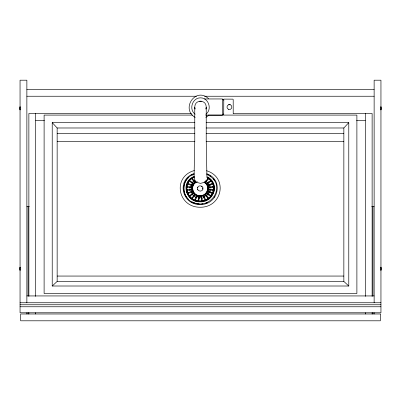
<?xml version="1.0" encoding="UTF-8"?>
<svg xmlns="http://www.w3.org/2000/svg" width="401" height="401" viewBox="0 0 401 401"><rect width="100%" height="100%" fill="white"/><g stroke="black" fill="none" stroke-linecap="round" stroke-linejoin="round"><path stroke-width="0.6" d="M194.074 176.956L194.771 140.24L194.756 107.513L195.107 109.117M186.219 187.894L186.54 185.648M187.548 187.252L187.643 186.585M189.472 187.939L189.618 186.901M190.42 187.863L190.585 186.681M190.781 187.889L190.941 186.751M191.442 187.934L191.588 186.881M191.558 187.743L191.558 189.172M191.653 187.072L192.054 185.698M198.144 200.259L198.766 195.883L199.487 195.969L198.866 200.345M202.695 189.082L202.695 187.833M208.655 190.034L208.806 188.981M208.715 189.838C207.918 194.891 201.828 197.808 197.212 196.004M208.811 189.172L208.811 187.743M209.432 190.164L209.593 189.026M209.788 190.229L209.954 189.046M210.68 190.53L210.901 188.976M212.73 190.33L212.826 189.658M205.888 109.117L206.239 107.513L206.219 140.24L206.921 176.956M186.615 185.082L188.019 181.939L190.254 179.242L193.162 177.167M188.315 184.26L188.59 183.633M190.916 185.538L191.407 184.44M191.262 185.648L191.733 184.585M191.884 185.863L192.32 184.886M192.33 185.072L193.102 183.838M197.678 187.833L197.939 187.252M194.921 199.367L196.741 195.287L197.417 195.548L195.598 199.623M208.64 192.33L209.111 191.267M208.966 192.475L209.457 191.372M209.959 192.495L210.39 191.533M211.783 193.282L212.059 192.655M188.62 177.478C182.249 183.157 182.249 193.848 188.62 199.523M189.889 181.553L190.33 181.011M191.187 183.036L192.214 181.793M192.044 183.412L192.831 182.465M192.35 183.598L193.102 182.691M192.886 183.974L193.583 183.132M193.543 183.302L194.63 182.295M207.272 194.224L208.024 193.312M207.543 194.45L208.325 193.503M208.154 195.122L209.187 193.878M210.039 195.899L210.485 195.362M214.109 197.262L214.881 196.33M348.78 122.611L348.78 286.008L343.852 281.432L343.852 127.984L348.78 122.611L206.129 122.611M223.001 114.761L223.818 113.904M194.871 122.611L52.22 122.611L52.22 286.008L57.148 281.432L343.852 281.432M222.715 99.613L223.001 99.373L223.818 100.23M228.595 109.393L230.224 109.433L231.412 108.536L231.868 107.062L231.412 105.598L230.224 104.701L228.595 104.741L227.427 105.628L226.981 107.062L227.427 108.506L228.755 109.433M192.164 179.312L192.746 178.901M193.006 181.062L194.345 180.109M193.728 181.628L194.751 180.901M193.969 181.884L194.951 181.182M194.385 182.39L195.292 181.743M195.207 181.879L195.823 181.442M189.748 195.462L193.523 192.776L193.969 193.312L190.194 195.999M205.422 195.733L206.405 195.031M205.623 196.009L206.64 195.282M206.029 196.806L207.367 195.853M207.628 198.014L208.209 197.603M205.793 114.255C212.435 109.613 208.731 97.724 200.5 97.844C192.269 97.724 188.565 109.613 195.207 114.255M205.793 117.428L208.565 115.488M203.703 182.52L200.495 183.377L197.287 182.52M194.405 170.515C172.094 176.701 177.668 207.422 200.184 207.247C222.309 207.502 228.375 177.272 206.515 170.726M194.139 173.543C176.024 179.272 181.859 205.111 200.184 204.52C218.159 205.137 224.4 179.889 206.756 173.743M191.703 174.821L193.457 174.149M193.838 174.335C179.137 179.077 181.377 200.7 196.154 203.558M191.884 175.117L194.174 174.234M194.139 176.43C180.029 181.698 185.733 202.665 200.184 201.828C213.949 202.57 220.274 183.262 207.392 176.876M194.37 176.886C180.791 181.954 186.285 202.129 200.184 201.322C213.427 202.034 219.507 183.457 207.116 177.317M194.445 177.036C181.046 182.039 186.465 201.949 200.184 201.152C213.252 201.858 219.257 183.523 207.026 177.463M194.515 177.177C181.277 182.119 186.63 201.783 200.184 201.001C213.091 201.698 219.026 183.583 206.946 177.593M197.207 181.783C189.287 184.124 192.184 196.445 200.184 195.748C207.608 196.355 211.096 185.402 204.114 182.144M197.217 181.944C189.493 184.229 192.315 196.249 200.124 195.568C207.362 196.164 210.766 185.478 203.954 182.3M188.149 192.716L192.545 191.026L192.826 191.653L188.43 193.342M211.944 183.573L207.548 185.262L207.828 185.889L212.219 184.199M203.212 196.741L204.36 196.3M203.212 197.107L204.159 196.741M203.497 197.924L204.54 197.528M204.71 199.477L205.382 199.217M205.748 203.217L207.743 202.445M230.224 104.701L228.595 104.741M187.372 189.683L192.089 189.107L192.184 189.778L187.468 190.355M200.801 197.187L202.029 197.036M200.695 197.538L201.718 197.412M201.302 198.33L202.42 198.194M201.482 200.184L202.204 200.099M201.743 203.939L202.986 203.783M26.867 89.423L374.133 89.423M26.867 96.24L196.435 96.24M204.565 96.24L374.133 96.24M204.475 98.962L222.455 98.952L222.715 99.273L222.715 114.861M199.558 101.202L201.432 101.202M191.432 113.483L28.872 113.483L28.872 296.439M233.337 113.483L372.128 113.483L372.128 296.439M192.38 115.087L44.11 115.087L44.11 293.532L356.89 293.532L356.89 115.087L208.009 115.087M205.718 115.172L222.455 115.182M35.689 120.3L44.446 120.3M356.554 120.3L365.311 120.3M52.22 122.611L57.148 127.984L194.866 127.984M206.134 127.984L343.852 127.984M57.148 133.363L194.866 133.363M206.134 133.363L343.852 133.363M57.148 141.533L194.866 141.533M206.134 141.533L343.852 141.533M26.867 206.515L29.363 206.515M371.637 206.515L374.133 206.515M57.148 276.058L343.852 276.058M52.22 286.008L348.78 286.008M26.867 295.938L374.133 295.938M20.05 302.755L380.95 302.755M20.05 304.76L380.95 304.76M20.05 306.765L380.95 306.765M187.468 186.56L192.184 187.137L192.089 187.808L187.372 187.232M198.345 197.036L199.573 197.187M198.144 197.347L199.678 197.538M198.51 198.264L199.628 198.4M198.164 200.099L198.891 200.184M197.392 203.708L199.257 203.939M196.891 203.798L197.989 203.934M207.162 174.335L208.32 174.781M206.771 174.455C228.214 183.904 211.142 211.994 191.884 201.798M188.43 183.573L192.826 185.262L192.545 185.889L188.149 184.199M212.219 192.716L207.828 191.026L207.548 191.653L211.944 193.342M196.54 195.743L193.543 193.613M196.274 195.698L197.327 196.104M196.014 196.3L197.157 196.741M195.738 196.555L197.162 197.107M195.312 197.327L196.876 197.924M194.986 199.217L195.663 199.477M191.703 202.094L194.625 203.217M208.565 98.646C195.613 86.496 180.49 109.017 195.207 117.428M209.893 175.713L210.886 176.42M207.212 177.167C228.806 192.159 195.543 214.505 186.615 191.828M207.628 178.901L208.209 179.312M206.029 180.109L206.921 180.741M205.623 180.901L206.64 181.628M205.422 181.182L206.405 181.884M204.55 181.442L206.36 182.731L208.039 185.072M201.482 186.37L202.024 186.756M190.194 180.916L193.969 183.603L193.523 184.139L189.748 181.452M193.969 195.031L194.951 195.733M193.728 195.282L194.751 196.009M193.006 195.853L194.345 196.806M192.164 197.603L192.746 198.014M213.337 178.721L214.881 180.585M210.039 181.011L210.485 181.553M208.154 181.793L209.187 183.036M207.543 182.465L208.325 183.412M207.272 182.691L208.024 183.598M193.102 193.076L192.33 191.843M192.886 192.941L193.583 193.783M192.35 193.312L193.102 194.224M192.044 193.503L192.831 194.45M191.187 193.878L192.214 195.122M189.889 195.362L190.33 195.899M195.954 181.528L194.936 180.184L194.154 178.049M211.783 183.633L212.059 184.26M209.959 184.42L210.39 185.382M208.966 184.44L209.457 185.538M208.64 184.585L209.111 185.648M208.32 185.698L208.715 187.072M207.924 184.886L208.365 185.863M205.452 199.367L203.628 195.287L202.956 195.548L204.776 199.623M197.678 189.082L197.939 189.663M192.054 191.217L191.653 189.838M191.884 191.051L192.32 192.029M191.262 191.267L191.733 192.33M190.916 191.372L191.407 192.475M188.315 192.655L188.59 193.282M212.73 186.585L212.826 187.252M210.751 186.901L210.901 187.939M209.788 186.681L209.954 187.863M209.432 186.751L209.593 187.889M208.655 186.881L208.806 187.934M202.229 200.259L201.608 195.883L200.886 195.969L201.508 200.345M191.442 188.981L191.588 190.034M190.781 189.026L190.941 190.164M190.42 189.046L190.585 190.229M189.472 188.976L189.693 190.53M187.548 189.658L187.643 190.33M186.219 189.021L186.54 191.267M374.133 302.755L374.133 80.2L380.95 80.2L380.95 312.78L20.05 312.78L20.05 80.2L26.867 80.2L26.867 302.755M374.133 312.735L374.133 313.983M372.93 206.515L372.93 295.863M372.93 312.735L372.93 313.983M372.128 312.73L372.128 313.983M365.311 113.483L365.311 296.439M365.311 312.73L365.311 313.983M233.202 113.568L233.202 99.563L232.811 99.142L223.788 99.112L223.708 114.746M57.148 127.984L57.148 281.432M35.689 113.483L35.689 296.439M35.689 312.73L35.689 313.983M28.872 312.73L28.872 313.983M28.07 206.515L28.07 295.863M28.07 312.735L28.07 313.983M26.867 312.735L26.867 313.983M194.941 108.471A6.16 6.16 0 0 1 194.851 106.215C195.302 99.608 205.688 99.608 206.139 106.215A6.16 6.16 0 0 1 206.049 108.471M20.085 109.909A12.1 12.1 0 0 1 20.085 106.766M20.03 109.914A12.1 12.1 0 0 1 20.025 106.761M380.915 106.766A12.1 12.1 0 0 1 380.915 109.909M380.955 106.761A12.065 12.065 0 0 1 380.965 109.914M380.915 267.166A12.1 12.1 0 0 1 380.915 270.309M380.955 267.161A12.065 12.065 0 0 1 380.965 270.314M20.085 270.309A12.1 12.1 0 0 1 20.085 267.166M20.03 270.314A12.1 12.1 0 0 1 20.025 267.161M197.367 187.758C196.39 191.202 202.129 192.515 203.006 189.157C203.984 185.713 198.244 184.4 197.367 187.758M208.284 189.107L208.189 189.778L212.906 190.355L213.001 189.683L208.284 189.107M194.956 194.229L192.059 197.728L192.635 198.144L195.533 194.64L194.956 194.229M207.733 178.771L204.841 182.275L205.417 182.686L208.314 179.187L207.733 178.771M206.851 192.776L206.405 193.312L210.179 195.999L210.625 195.462L206.851 192.776M192.635 178.771L192.059 179.187L194.956 182.686L195.533 182.275L192.635 178.771M210.179 180.916L206.405 183.603L206.851 184.139L210.625 181.452L210.179 180.916M205.417 194.229L204.841 194.64L207.733 198.144L208.314 197.728L205.417 194.229M212.906 186.56L208.189 187.137L208.284 187.808L213.001 187.232L212.906 186.56M380.348 313.983L20.651 313.983L20.651 320.8L380.348 320.8L380.348 313.983"/></g></svg>
